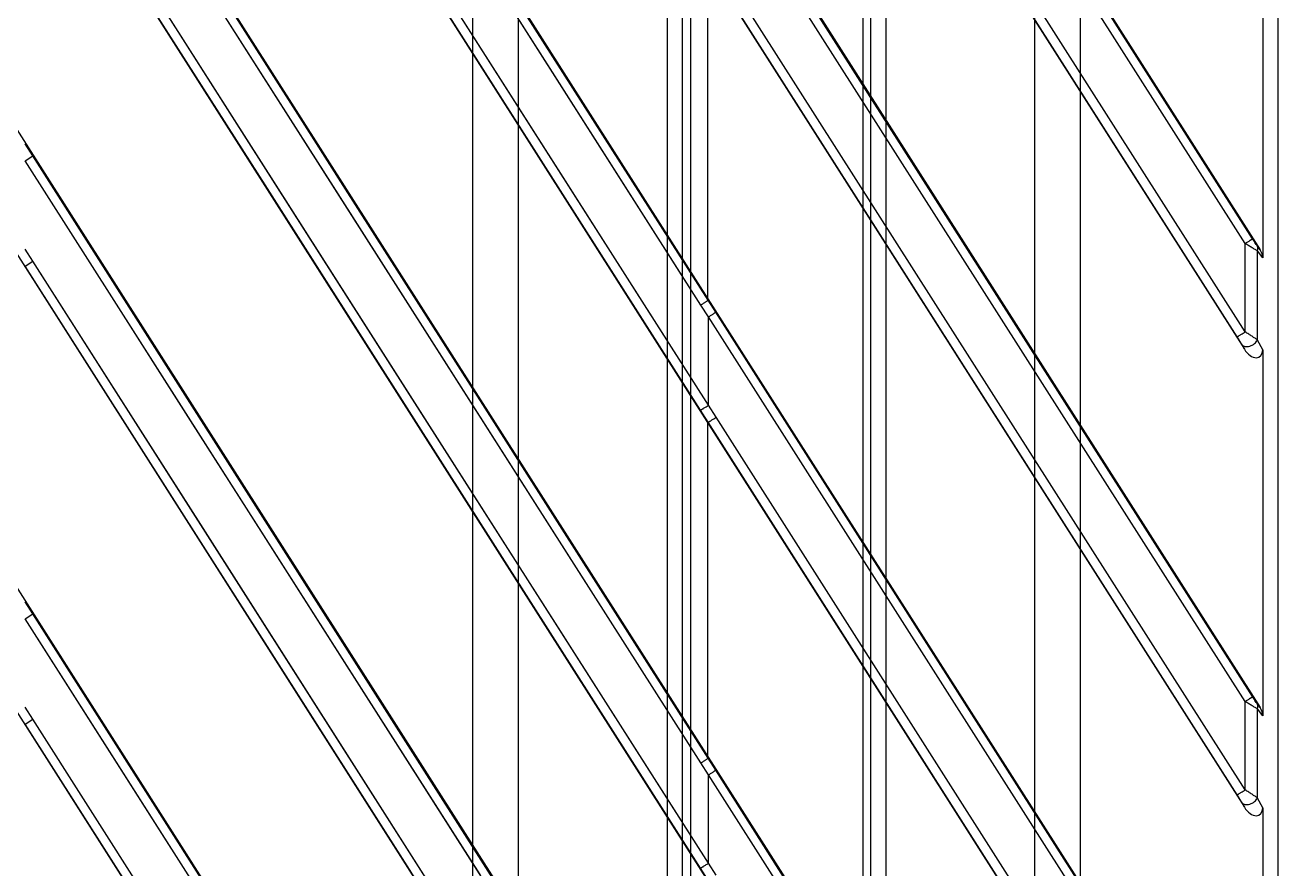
# Model space of a CAD drawing. Header units: millimetres. Extents: x 3299 to 14264, y 1863 to 5555.
# Drawn here: x 12532.63 to 12573.87, y 4667.92 to 4695.7 of the extents above; entities that cross this region are included whole.
import ezdxf

# ---------------------------------------------------------------- set-up
doc = ezdxf.new("R2010")
doc.units = ezdxf.units.MM
doc.layers.add('02___PRT_ALL_AXES', color=7, linetype='Continuous')

# ---------------------------------------------------------------- blocks, each defined once
blk = doc.blocks.new('rygj')
at = {"color": 114, "linetype": 'Continuous', "true_color": 0x139b48}
for p, q in [((4442.055, 3171.646), (5101.055, 3171.646)), ((4442.055, 3170.146), (5101.055, 3170.146)), ((4495.013, 3165.246), (5068.697, 3165.246)), ((4495.398, 3164.746), (5068.312, 3164.746)), ((4495.398, 3158.546), (5068.312, 3158.546)), ((4495.013, 3158.046), (5068.697, 3158.046)), ((4442.055, 3153.146), (5101.055, 3153.146)), ((4442.055, 3151.646), (5101.055, 3151.646))]:
    blk.add_line(p, q, dxfattribs=at)
at = {"layer": '02___PRT_ALL_AXES', "color": 114, "linetype": 'Continuous', "true_color": 0x139b48}
for p, q in [((5068.145, 3164.485), (4464.566, 3164.485)), ((5068.145, 3158.807), (4464.566, 3158.807))]:
    blk.add_line(p, q, dxfattribs=at)
blk = doc.blocks.new('rsfv')
at = {"rotation": 90}
blk.add_blockref('rygj', (14412.273, 369.859), dxfattribs=at)
blk = doc.blocks.new('1111')
at = {"color": 7, "linetype": 'Continuous'}
for p, q in [((16602.781, 7051.634), (16602.781, 6714.134)), ((16482.622, 7050.956), (16602.197, 6863.262)), ((16492.226, 7050.956), (16602.197, 6878.337)), ((16501.831, 7050.956), (16602.197, 6893.412)), ((16511.435, 7050.956), (16602.197, 6908.488)), ((16521.039, 7050.956), (16602.197, 6923.563)), ((16530.643, 7050.956), (16602.197, 6938.638)), ((16480.225, 7050.624), (16601.677, 6859.983)), ((16489.829, 7050.624), (16601.677, 6875.058)), ((16499.433, 7050.624), (16601.677, 6890.134)), ((16509.037, 7050.624), (16601.677, 6905.209)), ((16518.641, 7050.624), (16601.677, 6920.285)), ((16561.83, 6997.906), (16601.677, 6935.36)), ((16583.784, 6936.817), (16561.538, 6971.716)), ((16584.022, 6936.977), (16561.79, 6971.876)), ((16583.768, 6933.355), (16561.538, 6968.251)), ((16584.035, 6933.516), (16561.79, 6968.412)), ((16601.704, 6938.84), (16584.035, 6966.575)), ((16601.941, 6939), (16584.272, 6966.735)), ((16601.437, 6935.771), (16584.021, 6963.109)), ((16601.704, 6935.932), (16584.287, 6963.27)), ((16583.784, 6921.742), (16561.538, 6956.64)), ((16584.022, 6921.902), (16561.79, 6956.801)), ((16583.768, 6918.279), (16561.538, 6953.176)), ((16584.035, 6918.44), (16561.79, 6953.336)), ((16569.657, 6944.452), (16564.642, 6952.324)), ((16579.251, 6941.021), (16572.152, 6952.157)), ((16601.941, 6923.925), (16584.272, 6951.659)), ((16601.704, 6923.765), (16584.035, 6951.499)), ((16602.282, 6950.42), (16602.282, 6938.373)), ((16569.519, 6940.648), (16564.432, 6948.634)), ((16569.776, 6940.809), (16564.686, 6948.794)), ((16578.987, 6940.86), (16574.266, 6948.27)), ((16578.9, 6944.479), (16576.516, 6948.219)), ((16579.141, 6944.639), (16576.758, 6948.379)), ((16571.767, 6940.594), (16566.986, 6948.095)), ((16584.01, 6937.035), (16584.01, 6948.016)), ((16601.437, 6920.695), (16584.021, 6948.034)), ((16601.704, 6920.856), (16584.287, 6948.195)), ((16584.022, 6936.977), (16579.141, 6944.639)), ((16572.012, 6940.755), (16569.657, 6944.452)), ((16583.784, 6936.817), (16578.9, 6944.479)), ((16561.79, 6941.726), (16561.538, 6942.121)), ((16561.538, 6941.565), (16561.79, 6941.726)), ((16567.234, 6933.18), (16561.79, 6941.726)), ((16584.022, 6906.827), (16561.79, 6941.726)), ((16583.784, 6906.667), (16561.538, 6941.565)), ((16564.392, 6937.088), (16561.538, 6941.565)), ((16574.527, 6933.356), (16569.776, 6940.809)), ((16581.334, 6937.175), (16578.987, 6940.86)), ((16581.599, 6937.336), (16579.251, 6941.021)), ((16574.266, 6933.195), (16569.519, 6940.648)), ((16574.139, 6936.874), (16571.767, 6940.594)), ((16576.758, 6933.304), (16572.012, 6940.755)), ((16601.704, 6935.932), (16601.704, 6938.84)), ((16602.197, 6938.638), (16602.102, 6938.762)), ((16561.79, 6938.261), (16561.538, 6938.657)), ((16602.282, 6938.373), (16602.107, 6938.602)), ((16602.107, 6935.665), (16602.107, 6938.602)), ((16561.538, 6938.1), (16561.79, 6938.261)), ((16583.768, 6903.204), (16561.538, 6938.1)), ((16564.432, 6933.558), (16561.538, 6938.1)), ((16584.035, 6903.365), (16561.79, 6938.261)), ((16564.686, 6933.719), (16561.79, 6938.261)), ((16566.986, 6933.019), (16564.392, 6937.088)), ((16583.768, 6933.355), (16581.334, 6937.175)), ((16584.035, 6933.516), (16581.599, 6937.336)), ((16578.9, 6929.404), (16574.139, 6936.874)), ((16584.035, 6936.424), (16583.784, 6936.817)), ((16584.01, 6937.035), (16584.022, 6936.977)), ((16584.272, 6936.584), (16584.022, 6936.977)), ((16584.035, 6933.516), (16584.035, 6936.424)), ((16601.704, 6908.689), (16584.035, 6936.424)), ((16601.941, 6908.849), (16584.272, 6936.584)), ((16601.677, 6935.36), (16601.598, 6935.503)), ((16602.282, 6935.344), (16602.107, 6935.665)), ((16602.282, 6935.344), (16602.282, 6923.297)), ((16569.519, 6925.572), (16564.432, 6933.558)), ((16567.319, 6929.587), (16564.686, 6933.719)), ((16584.287, 6933.12), (16584.035, 6933.516)), ((16569.41, 6929.217), (16566.986, 6933.019)), ((16569.657, 6929.377), (16567.234, 6933.18)), ((16578.987, 6925.785), (16574.266, 6933.195)), ((16579.251, 6925.946), (16574.527, 6933.356)), ((16579.141, 6929.564), (16576.758, 6933.304)), ((16584.021, 6932.958), (16583.768, 6933.355)), ((16584.01, 6932.941), (16584.021, 6932.958)), ((16601.437, 6905.62), (16584.021, 6932.958)), ((16601.704, 6905.781), (16584.287, 6933.12)), ((16584.01, 6921.96), (16584.01, 6932.941)), ((16572.152, 6922.006), (16567.319, 6929.587)), ((16574.382, 6921.958), (16569.657, 6929.377)), ((16581.292, 6925.652), (16578.9, 6929.404)), ((16581.531, 6925.812), (16579.141, 6929.564)), ((16574.139, 6921.798), (16569.41, 6929.217)), ((16561.79, 6926.65), (16561.538, 6927.046)), ((16561.538, 6926.49), (16561.79, 6926.65)), ((16583.784, 6891.591), (16561.538, 6926.49)), ((16564.392, 6922.013), (16561.538, 6926.49)), ((16584.022, 6891.751), (16561.79, 6926.65)), ((16564.642, 6922.173), (16561.79, 6926.65)), ((16581.599, 6922.261), (16579.251, 6925.946)), ((16574.266, 6918.12), (16569.519, 6925.572)), ((16581.334, 6922.1), (16578.987, 6925.785)), ((16583.784, 6921.742), (16581.292, 6925.652)), ((16584.022, 6921.902), (16581.531, 6925.812)), ((16561.79, 6923.186), (16561.538, 6923.581)), ((16601.704, 6920.856), (16601.704, 6923.765)), ((16602.197, 6923.563), (16602.102, 6923.686)), ((16602.282, 6923.297), (16602.107, 6923.526)), ((16602.107, 6920.589), (16602.107, 6923.526)), ((16561.538, 6923.025), (16561.79, 6923.186)), ((16584.035, 6888.29), (16561.79, 6923.186)), ((16567.319, 6914.512), (16561.79, 6923.186)), ((16583.768, 6888.128), (16561.538, 6923.025)), ((16564.432, 6918.483), (16561.538, 6923.025)), ((16584.035, 6918.44), (16581.599, 6922.261)), ((16566.986, 6917.944), (16564.392, 6922.013)), ((16567.234, 6918.104), (16564.642, 6922.173)), ((16576.893, 6914.569), (16572.152, 6922.006)), ((16576.758, 6918.229), (16574.382, 6921.958)), ((16583.768, 6918.279), (16581.334, 6922.1)), ((16584.01, 6921.96), (16584.022, 6921.902)), ((16584.272, 6921.509), (16584.022, 6921.902)), ((16576.516, 6918.068), (16574.139, 6921.798)), ((16584.035, 6921.349), (16583.784, 6921.742)), ((16601.941, 6893.774), (16584.272, 6921.509)), ((16601.704, 6893.614), (16584.035, 6921.349)), ((16584.035, 6918.44), (16584.035, 6921.349)), ((16602.282, 6920.269), (16602.107, 6920.589)), ((16601.677, 6920.285), (16601.598, 6920.428)), ((16602.282, 6920.269), (16602.282, 6908.222)), ((16567.063, 6914.351), (16564.432, 6918.483)), ((16584.021, 6917.883), (16583.768, 6918.279)), ((16584.287, 6918.044), (16584.035, 6918.44))]:
    blk.add_line(p, q, dxfattribs=at)
for centre, major_axis, ratio, start_param, end_param in [((16601.92, 6938.51), (-0.278, 0.337), 0.685856, -2.447355, -1.747542), ((16601.92, 6935.537), (-0.253, 0.43), 0.601104, -4.65481, -2.346373), ((16601.92, 6923.435), (-0.278, 0.337), 0.685856, -2.447355, -1.747542), ((16601.92, 6920.461), (-0.253, 0.43), 0.601104, -4.65481, -2.346373)]:
    blk.add_ellipse(centre, major_axis=major_axis, ratio=ratio, start_param=start_param, end_param=end_param, dxfattribs=at)
for points, knots in [([(16601.704, 6938.84), (16601.719, 6938.85), (16601.748, 6938.869), (16601.791, 6938.896), (16601.83, 6938.922), (16601.865, 6938.945), (16601.891, 6938.963), (16601.908, 6938.975), (16601.918, 6938.982), (16601.927, 6938.988), (16601.934, 6938.993), (16601.938, 6938.997), (16601.941, 6938.999), (16601.941, 6939)], [0, 0, 0, 0, 0.186782, 0.366131, 0.532175, 0.679595, 0.803609, 0.85556, 0.900224, 0.93725, 0.966352, 0.987305, 1, 1, 1, 1]), ([(16602.107, 6938.602), (16602.094, 6938.608), (16602.067, 6938.623), (16602.025, 6938.647), (16601.978, 6938.674), (16601.927, 6938.704), (16601.873, 6938.736), (16601.799, 6938.781), (16601.742, 6938.816), (16601.704, 6938.84)], [0, 0, 0, 0, 0.090397, 0.195428, 0.312456, 0.43902, 0.572905, 0.712149, 1, 1, 1, 1]), ([(16602.102, 6938.762), (16602.096, 6938.77), (16602.084, 6938.786), (16602.058, 6938.823), (16602.024, 6938.873), (16601.983, 6938.936), (16601.955, 6938.978), (16601.941, 6939)], [0, 0, 0, 0, 0.103408, 0.218747, 0.468859, 0.73184, 1, 1, 1, 1]), ([(16602.107, 6938.602), (16602.112, 6938.616), (16602.119, 6938.644), (16602.122, 6938.686), (16602.117, 6938.726), (16602.108, 6938.75), (16602.102, 6938.762)], [0, 0, 0, 0, 0.271855, 0.527736, 0.769173, 1, 1, 1, 1]), ([(16583.784, 6936.817), (16583.799, 6936.827), (16583.829, 6936.846), (16583.871, 6936.873), (16583.911, 6936.899), (16583.946, 6936.923), (16583.971, 6936.94), (16583.988, 6936.952), (16583.999, 6936.959), (16584.007, 6936.965), (16584.014, 6936.97), (16584.019, 6936.974), (16584.021, 6936.976), (16584.022, 6936.977)], [0, 0, 0, 0, 0.186765, 0.36611, 0.532157, 0.679586, 0.803609, 0.855564, 0.900231, 0.937259, 0.966361, 0.987311, 1, 1, 1, 1]), ([(16584.035, 6936.424), (16584.05, 6936.434), (16584.079, 6936.453), (16584.122, 6936.48), (16584.161, 6936.506), (16584.196, 6936.529), (16584.222, 6936.547), (16584.239, 6936.559), (16584.249, 6936.566), (16584.258, 6936.572), (16584.265, 6936.577), (16584.269, 6936.581), (16584.272, 6936.583), (16584.272, 6936.584)], [0, 0, 0, 0, 0.186782, 0.366131, 0.532175, 0.679595, 0.803609, 0.85556, 0.900224, 0.93725, 0.966352, 0.987305, 1, 1, 1, 1]), ([(16601.437, 6935.771), (16601.438, 6935.771), (16601.439, 6935.771), (16601.442, 6935.773), (16601.448, 6935.775), (16601.456, 6935.78), (16601.466, 6935.785), (16601.478, 6935.792), (16601.498, 6935.804), (16601.527, 6935.822), (16601.566, 6935.845), (16601.61, 6935.872), (16601.656, 6935.901), (16601.688, 6935.922), (16601.704, 6935.932)], [0, 0, 0, 0, 0.005231, 0.012589, 0.033669, 0.063117, 0.100673, 0.146013, 0.198735, 0.324335, 0.472945, 0.63916, 0.81702, 1, 1, 1, 1]), ([(16602.107, 6935.665), (16602.095, 6935.674), (16602.068, 6935.692), (16602.026, 6935.722), (16601.979, 6935.753), (16601.929, 6935.787), (16601.875, 6935.822), (16601.8, 6935.871), (16601.743, 6935.907), (16601.704, 6935.932)], [0, 0, 0, 0, 0.093828, 0.200628, 0.318136, 0.444256, 0.577126, 0.71505, 1, 1, 1, 1]), ([(16601.598, 6935.503), (16601.587, 6935.524), (16601.562, 6935.567), (16601.523, 6935.633), (16601.481, 6935.701), (16601.452, 6935.747), (16601.437, 6935.771)], [0, 0, 0, 0, 0.226755, 0.475744, 0.735416, 1, 1, 1, 1]), ([(16601.598, 6935.503), (16601.604, 6935.496), (16601.618, 6935.483), (16601.643, 6935.467), (16601.672, 6935.456), (16601.717, 6935.446), (16601.78, 6935.446), (16601.858, 6935.463), (16601.936, 6935.497), (16602.007, 6935.543), (16602.066, 6935.599), (16602.096, 6935.642), (16602.107, 6935.665)], [0, 0, 0, 0, 0.045713, 0.093827, 0.145197, 0.200355, 0.321964, 0.456539, 0.598535, 0.740949, 0.876692, 1, 1, 1, 1]), ([(16583.768, 6933.355), (16583.769, 6933.355), (16583.77, 6933.355), (16583.773, 6933.357), (16583.779, 6933.359), (16583.787, 6933.364), (16583.797, 6933.369), (16583.809, 6933.376), (16583.829, 6933.388), (16583.858, 6933.405), (16583.897, 6933.429), (16583.941, 6933.456), (16583.987, 6933.485), (16584.019, 6933.506), (16584.035, 6933.516)], [0, 0, 0, 0, 0.005231, 0.012589, 0.033669, 0.063117, 0.100673, 0.146013, 0.198735, 0.324335, 0.472945, 0.63916, 0.81702, 1, 1, 1, 1]), ([(16584.021, 6932.958), (16584.021, 6932.959), (16584.022, 6932.959), (16584.026, 6932.96), (16584.031, 6932.963), (16584.039, 6932.967), (16584.049, 6932.973), (16584.061, 6932.98), (16584.082, 6932.992), (16584.111, 6933.009), (16584.15, 6933.033), (16584.193, 6933.06), (16584.24, 6933.089), (16584.271, 6933.109), (16584.287, 6933.12)], [0, 0, 0, 0, 0.005231, 0.012589, 0.033669, 0.063117, 0.100673, 0.146013, 0.198735, 0.324335, 0.472945, 0.63916, 0.81702, 1, 1, 1, 1]), ([(16601.704, 6923.765), (16601.719, 6923.774), (16601.748, 6923.793), (16601.791, 6923.821), (16601.83, 6923.847), (16601.865, 6923.87), (16601.891, 6923.887), (16601.908, 6923.899), (16601.918, 6923.907), (16601.927, 6923.913), (16601.934, 6923.918), (16601.938, 6923.922), (16601.941, 6923.924), (16601.941, 6923.925)], [0, 0, 0, 0, 0.186782, 0.366131, 0.532175, 0.679595, 0.803609, 0.85556, 0.900224, 0.93725, 0.966352, 0.987305, 1, 1, 1, 1]), ([(16602.102, 6923.686), (16602.096, 6923.694), (16602.084, 6923.711), (16602.058, 6923.748), (16602.024, 6923.798), (16601.983, 6923.86), (16601.955, 6923.903), (16601.941, 6923.925)], [0, 0, 0, 0, 0.103408, 0.218747, 0.468859, 0.73184, 1, 1, 1, 1]), ([(16602.107, 6923.526), (16602.094, 6923.533), (16602.067, 6923.547), (16602.025, 6923.571), (16601.978, 6923.598), (16601.927, 6923.628), (16601.873, 6923.66), (16601.799, 6923.706), (16601.742, 6923.741), (16601.704, 6923.765)], [0, 0, 0, 0, 0.090397, 0.195428, 0.312456, 0.43902, 0.572905, 0.712149, 1, 1, 1, 1]), ([(16602.107, 6923.526), (16602.112, 6923.54), (16602.119, 6923.568), (16602.122, 6923.611), (16602.117, 6923.651), (16602.108, 6923.675), (16602.102, 6923.686)], [0, 0, 0, 0, 0.271855, 0.527736, 0.769173, 1, 1, 1, 1]), ([(16583.784, 6921.742), (16583.799, 6921.752), (16583.829, 6921.77), (16583.871, 6921.798), (16583.911, 6921.824), (16583.946, 6921.847), (16583.971, 6921.864), (16583.988, 6921.876), (16583.999, 6921.884), (16584.007, 6921.89), (16584.014, 6921.895), (16584.019, 6921.899), (16584.021, 6921.901), (16584.022, 6921.902)], [0, 0, 0, 0, 0.186765, 0.36611, 0.532157, 0.679586, 0.803609, 0.855564, 0.900231, 0.937259, 0.966361, 0.987311, 1, 1, 1, 1]), ([(16584.035, 6921.349), (16584.05, 6921.358), (16584.079, 6921.377), (16584.122, 6921.405), (16584.161, 6921.431), (16584.196, 6921.454), (16584.222, 6921.471), (16584.239, 6921.483), (16584.249, 6921.491), (16584.258, 6921.497), (16584.265, 6921.502), (16584.269, 6921.506), (16584.272, 6921.508), (16584.272, 6921.509)], [0, 0, 0, 0, 0.186782, 0.366131, 0.532175, 0.679595, 0.803609, 0.85556, 0.900224, 0.93725, 0.966352, 0.987305, 1, 1, 1, 1]), ([(16601.437, 6920.695), (16601.438, 6920.695), (16601.439, 6920.696), (16601.442, 6920.697), (16601.448, 6920.7), (16601.456, 6920.704), (16601.466, 6920.71), (16601.478, 6920.717), (16601.498, 6920.729), (16601.527, 6920.746), (16601.566, 6920.77), (16601.61, 6920.797), (16601.656, 6920.826), (16601.688, 6920.846), (16601.704, 6920.856)], [0, 0, 0, 0, 0.005231, 0.012589, 0.033669, 0.063117, 0.100673, 0.146013, 0.198735, 0.324335, 0.472945, 0.63916, 0.81702, 1, 1, 1, 1]), ([(16601.598, 6920.428), (16601.587, 6920.449), (16601.562, 6920.492), (16601.523, 6920.557), (16601.481, 6920.626), (16601.452, 6920.672), (16601.437, 6920.695)], [0, 0, 0, 0, 0.226755, 0.475744, 0.735416, 1, 1, 1, 1]), ([(16601.598, 6920.428), (16601.604, 6920.421), (16601.618, 6920.408), (16601.643, 6920.392), (16601.672, 6920.38), (16601.717, 6920.371), (16601.78, 6920.371), (16601.858, 6920.388), (16601.936, 6920.421), (16602.007, 6920.468), (16602.066, 6920.523), (16602.096, 6920.567), (16602.107, 6920.589)], [0, 0, 0, 0, 0.045713, 0.093827, 0.145197, 0.200355, 0.321964, 0.456539, 0.598535, 0.740949, 0.876692, 1, 1, 1, 1]), ([(16602.107, 6920.589), (16602.095, 6920.598), (16602.068, 6920.617), (16602.026, 6920.646), (16601.979, 6920.678), (16601.929, 6920.712), (16601.875, 6920.747), (16601.8, 6920.795), (16601.743, 6920.832), (16601.704, 6920.856)], [0, 0, 0, 0, 0.093828, 0.200628, 0.318136, 0.444256, 0.577126, 0.71505, 1, 1, 1, 1]), ([(16583.768, 6918.279), (16583.769, 6918.279), (16583.77, 6918.28), (16583.773, 6918.281), (16583.779, 6918.284), (16583.787, 6918.288), (16583.797, 6918.294), (16583.809, 6918.301), (16583.829, 6918.313), (16583.858, 6918.33), (16583.897, 6918.354), (16583.941, 6918.381), (16583.987, 6918.41), (16584.019, 6918.43), (16584.035, 6918.44)], [0, 0, 0, 0, 0.005231, 0.012589, 0.033669, 0.063117, 0.100673, 0.146013, 0.198735, 0.324335, 0.472945, 0.63916, 0.81702, 1, 1, 1, 1])]:
    blk.add_open_spline(points, degree=3, knots=knots, dxfattribs=at)
blk = doc.blocks.new('*U162')
blk.add_blockref('1111', (-16308.281, -6888.884))
blk = doc.blocks.new('*U163')
at = {"color": 0, "linetype": 'ByBlock', "lineweight": -2, "transparency": 16777216}
blk.add_blockref('*U162', (2400, 1350), dxfattribs=at)

msp = doc.modelspace()

# ---------------------------------------------------------------- block references
for name, p in [('*U163', (9879.37292, 3288.5531)), ('rsfv', (1306.74628, -675.91128))]:
    msp.add_blockref(name, p)

doc.saveas('drawing.dxf')
